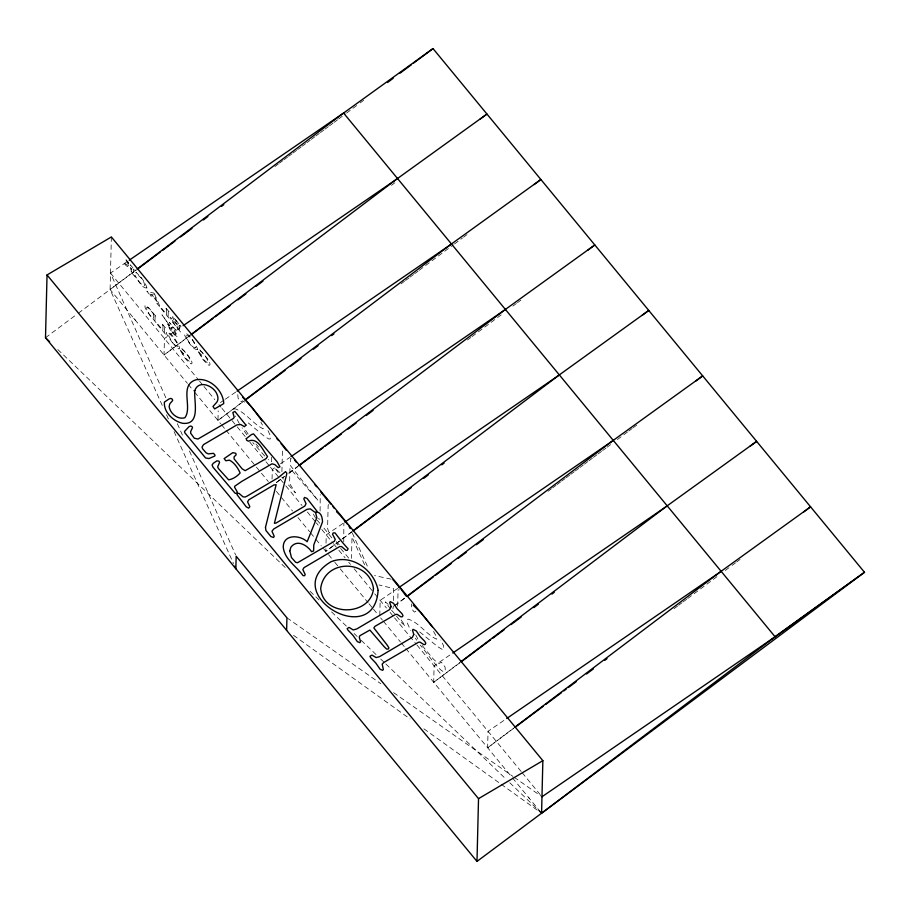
<?xml version="1.0" encoding="UTF-8"?>
<svg xmlns="http://www.w3.org/2000/svg" width="910" height="910" viewBox="0 0 910 910"><rect width="100%" height="100%" fill="white"/><g stroke="black" fill="none" stroke-linecap="round" stroke-linejoin="round"><path stroke-width="0.68" stroke-dasharray="4.55 3.41" d="M111.373 236.964L110.087 289.528L162.446 405.78M190.179 335.471L164.016 354.991L164.426 338.531L181.932 326.519M242.97 401.788L217.956 420.454L218.195 410.854M272.056 479.058L272.295 469.458L274.627 467.854M281.907 471.698L282.077 464.919M282.111 463.554L282.441 449.995M320.092 511.056L320.24 494.596M325.894 548.639L325.825 551.38L351.977 531.861M326.03 543.145L326.235 534.921L343.741 522.909M343.741 541.803L343.878 523.113M379.8 615.467L380.164 600.384L397.67 588.372M393.37 605.912L392.927 608.881M393.495 600.589L393.564 588.542L379.038 584.959M397.67 606.162L398.057 589.942L399.251 589.805M459.857 662.787L433.706 682.307L434.104 665.847L451.61 653.835M513.786 728.25L487.635 747.77L488.044 731.31L505.55 719.298M271.521 457.241L271.533 461.711L268.302 459.527M415.836 611.202L414.334 612.1L411.411 608.517L411.4 603.865M328.863 504.584L328.157 505.13L327.589 528.266L328.499 531.372L330.91 534.887M136.159 269.815L110.087 289.528L187.392 383.349M164.016 354.991L190.088 335.278M217.956 420.454L242.89 401.606M276.424 482.482L284.364 476.487M288.891 473.063L297.968 466.204M351.897 531.679L325.825 551.38L322.231 547.012M394.496 605.707L405.837 597.142M433.706 682.307L459.766 662.605M487.635 747.77L513.706 728.068M45.5 337.712L77.225 314.041M78.362 313.199L136.238 270.008M274.957 166.507L278.369 163.959M279.506 163.118L282.919 160.569M284.056 159.716L287.469 157.168M288.606 156.327L292.019 153.779M293.156 152.937L296.569 150.389M297.707 149.536L301.108 146.988M302.245 146.146L305.658 143.598M306.795 142.756L310.208 140.208M311.345 139.355L314.758 136.807M315.895 135.965L319.308 133.417M320.445 132.576L323.858 130.028M324.995 129.174L328.396 126.626M329.534 125.785L332.946 123.237M334.084 122.395L337.496 119.847M338.634 118.994L345.459 113.909M346.596 113.056L359.097 103.729M360.235 102.875L363.647 100.328M391.436 185.31L394.849 182.762M401.026 283.863L404.438 281.315M405.576 280.462L408.988 277.925M410.126 277.072L413.527 274.524M414.664 273.683L418.077 271.135M419.214 270.281L453.328 244.835M454.465 243.982L462.428 238.045M463.565 237.203L466.978 234.655M276.447 482.516L284.398 476.578M288.948 473.189L298.048 466.398M467.467 339.987L470.879 337.451M472.017 336.598L503.856 312.847M512.956 306.056L516.357 303.508M517.494 302.666L520.907 300.118M394.542 605.81L405.917 597.324M548.048 491.275L551.46 488.738M552.597 487.885L556.01 485.337M557.148 484.495L560.56 481.947M561.697 481.094L565.11 478.558M566.247 477.704L569.66 475.156M570.798 474.315L574.199 471.767M575.336 470.914L578.749 468.377M579.886 467.524L583.299 464.976M584.436 464.134L587.849 461.586M588.986 460.733L592.399 458.196M593.536 457.343L596.949 454.795M598.086 453.953L601.499 451.405M602.625 450.552L606.037 448.016M607.175 447.163L610.587 444.615M617.412 439.53L627.65 431.886M628.787 431.044L632.188 428.496M633.326 427.654L636.738 425.107M674.117 608.631L677.529 606.083M678.667 605.241L682.079 602.693M683.217 601.84L686.629 599.303M687.767 598.45L718.456 575.541M725.281 570.456L730.969 566.213M732.106 565.36L735.519 562.824M736.656 561.971L740.069 559.423M165.836 397.75L110.485 273.068L128.06 260.999M224.19 399.99L218.355 403.995L221.062 407.259M225.362 399.183L235.861 391.983M280.462 463.85L289.801 457.446M233.972 409.193L234.757 408.692C245.893 412.23 252.764 423.946 263.195 428.792L262.774 425.596L260.863 422.195M319.899 519.201L318 518.677M313.358 514.116L316.134 519.053M128.64 262.808L127.445 261.705L131.745 269.906L131.745 267.039L130.357 264.89L134.828 270.35L133.395 269.292L133.281 273.899L134.669 276.367L130.494 271.294L131.722 272.147L130.414 268.154L126.331 265.788L123.305 262.569L129.356 266.175L125.102 258.508L128.594 262.66M391.129 579.135L374.59 575.598M291.473 458.867L290.404 458.481L290.483 465.681L318.022 500.42L289.949 468.332L289.607 483.438L295.397 492.845L286.695 482.948M244.744 402.106L242.504 400.832L241.002 401.72L239.58 400.343L238.079 398.136L237.783 394.474M286.934 617.822L380.835 683.706M393.586 692.658L512.99 776.435M514.15 777.254L540.813 795.954M419.681 631.927L437.767 646.714L442.192 649.376L443.545 649.353L443.705 646.111L440.895 640.014M293.543 635.339L410.057 718.911M423.901 728.83L500.045 783.442M501.194 784.272L540.415 812.403M248.259 422.911L264.435 436.334L268.86 438.995L270.213 438.973L270.372 435.731L267.563 429.634M57.808 349.52L285.467 567.726M310.048 591.295L319.274 600.134M331.558 611.918L346.926 626.649M354.104 633.531L357.175 636.477M361.27 640.401L376.638 655.132M380.733 659.056L384.828 662.981M385.863 663.97L505.721 778.858M509.816 782.793L540.551 812.255M279.939 472.62L274.854 468.024L280.871 476.078M336.245 541.632L339.305 544.817M264.708 456.035L252.798 442.544M174.083 344.424C188.654 355.025 157.316 316.259 172.161 342.103C189.803 363.454 171.035 327.213 166.348 332.662A11.022 2.138 53.3 0 0 167.224 335.062L173.002 343.582M331.809 537.856L323.243 527.243M388.138 604.331L385.317 601.897L390.799 609.347M255.983 444.069L258.577 447.037M391.55 610.201L395.042 614.205M281.781 477.136L283.51 479.115M317.055 520.111L319.797 523.284M340.647 548.48L349.03 558.478M135.692 320.604L133.725 318.204M110.485 273.068L198.585 379.993M199.483 381.074L203.078 385.442M203.976 386.534L214.76 399.626M221.96 408.351L236.338 425.812M237.237 426.904L245.325 436.72M249.818 442.18L265.106 460.722M266.004 461.814L269.599 466.182M270.498 467.274L279.484 478.182M280.382 479.274L284.875 484.734M285.774 485.826L301.961 505.459M307.352 512.011L315.44 521.828M316.339 522.92L318.136 525.104M321.742 529.461L332.525 542.553M333.424 543.645L337.917 549.105M338.816 550.197L345.106 557.83M348.701 562.198L350.498 564.382M354.104 568.739L373.873 592.74M374.772 593.832L386.466 608.016M390.06 612.385L393.655 616.753M394.553 617.844L416.12 644.03M417.019 645.11L521.305 771.68M522.203 772.772L540.176 794.589M188.29 384.441L193.682 390.993M194.581 392.085L220.652 423.719M221.551 424.811L225.145 429.179M226.044 430.271L268.302 481.549M276.39 491.366L292.565 511.01M297.968 517.551L309.65 531.736M310.549 532.828L315.042 538.288M315.941 539.38L321.332 545.92M328.521 554.645L333.924 561.197M334.823 562.289L339.316 567.738M340.215 568.83L368.084 602.659M368.982 603.751L372.577 608.107M373.475 609.199L377.968 614.659M380.664 617.935L382.462 620.119M383.36 621.2L400.445 641.937M401.344 643.029L404.939 647.385M405.837 648.477L511.602 776.856M512.501 777.936L540.711 812.186M528.471 797.331L529.461 798.548M396.51 616.093L402.015 623.179L405.246 625.932L400.525 619.084M422.229 645.554L432.773 658.396A17.29 3.367 53.3 0 0 439.371 663.401L441.418 662.173L445.036 666.973C447.64 684.445 423.207 647.374 420.204 645.19M336.404 543.19L337.724 544.965M246.872 434.809L242.06 427.802M248.123 434.07L244.574 428.667M415.392 638.183L416.712 640.208M239.353 423.571L235.224 416.029M417.906 639.047L415.062 633.656M433.558 631.438L436.106 635.965L436.527 639.173C426.096 634.327 419.226 622.611 408.089 619.073L407.02 620.711L407.373 623.179L410.569 630.391M352.295 532.941L368.243 568.136M364.591 564.757L352.022 537.082L351.476 558.399M166.519 414.823L168.85 419.988M174.083 431.613L233.529 563.574M177.359 423.73L183.706 438.017M189.473 451.007L235.588 554.907M153.608 314.087C155.564 330.728 137.126 292.463 153.608 314.087M155.109 315.929L154.996 320.923L156.292 322.97L147.249 311.698L145.088 307.637L144.974 305.237L148.489 307.5L156.531 317.055L155.109 315.929M163.004 325.757L162.844 330.375L156.873 322.913L157.214 324.324L165.836 334.664L164.448 332.184L164.562 327.577L166.2 328.715L161.4 322.948L163.004 325.757M166.689 309.81L166.53 314.428L160.558 306.966L160.899 308.376L169.522 318.716L168.134 316.236L168.248 311.618L169.886 312.767L165.085 307L166.689 309.81M178.019 325.848L177.848 328.396L172.991 322.22L171.944 319.342L178.019 325.848M178.155 323.55C177.166 327.827 169.203 310.367 178.155 323.55M179.634 325.291L179.52 330.137L180.862 332.389L172.161 321.719L170.124 317.26L174.14 320.422L172.308 316.771L173.321 317.237L181.033 326.372L179.634 325.291M180.612 350.851L184.127 356.97A11.5 2.241 53.3 0 0 187.824 361.281C188.632 362.123 192.078 365.706 192.044 362.772A11.113 2.161 53.3 0 0 191.316 360.644L190.873 359.746A9.566 1.854 53.3 0 0 189.075 356.72L181.067 347.609L181.272 348.803L184.127 350.816L188.29 356.208L189.894 359.404L189.815 361.736L185.208 357.88L182.193 352.727L184.468 354.889L180.191 349.815L180.612 350.851M198.607 352.25L202.111 358.381A11.5 2.241 53.3 0 0 205.808 362.692C206.615 363.522 210.062 367.105 210.039 364.182A11.113 2.161 53.3 0 0 209.3 362.055L208.868 361.145A9.566 1.854 53.3 0 0 207.07 358.119L199.062 349.008L199.256 350.202L202.111 352.215L206.274 357.619L207.878 360.815L207.798 363.147L203.192 359.291L200.177 354.126L202.452 356.299L198.175 351.214L198.607 352.25M195.843 347.313C192.385 349.258 187.096 339.669 186.14 335.892C189.758 333.959 194.831 343.332 195.843 347.313M146.885 287.924C142.199 288.834 137.512 279.279 135.112 275.662C135.954 278.847 147.648 292.36 143.803 282.111C142.665 277.721 137.126 275.525 135.863 272.17C140.527 276.401 145.225 281.69 146.885 287.924M197.675 349.542C192.749 350.293 188.108 340.897 185.208 336.461A11.022 2.138 53.3 0 1 184.343 334.072C187.38 330.398 196.799 345.322 197.675 349.542M175.721 334.277L174.049 333.913L170.705 330.068L168.316 325.12L171.899 329.67L171.251 327.68L161.991 314.849L169.635 325.7L167.44 323.971L169.84 329.215L174.322 334.755L177.484 336.802L175.675 332.366A7.451 1.445 53.3 0 0 173.378 329.147L175.857 330.205L169.419 322.436L173.446 327.964L171.683 327.384L175.721 334.277M154.598 294.101L160.387 307.534L156.884 303.428L157.93 304.076L154.108 294.92L151.686 294.635L156.304 300.482L151.242 294.635L150.07 294.522L151.31 296.66L146.851 291.143L148.557 292.326L153.585 292.94L154.598 294.101"/><path stroke-width="1.36" d="M541.973 796.773L773.056 638.206L864.5 572.288L476.988 861.417L45.5 337.712L47.036 274.945L111.373 236.964L542.861 760.669L541.575 813.233L775.07 636.761L864.5 572.288L433.012 48.583L343.582 113.045L137.285 268.962M286.627 630.368L286.934 617.822L236.168 556.203L235.861 568.761L234.7 566.168M476.988 861.417L478.524 798.661L47.036 274.945M775.07 636.761L343.582 113.045L129.231 260.203M191.225 334.425L397.522 178.508M245.165 399.888L451.451 243.971M299.094 465.351L505.391 309.434M353.034 530.814L559.32 374.897M406.963 596.278L613.26 440.36M460.904 661.741L667.201 505.823M514.844 727.204L721.13 571.287M137.376 269.167L160.114 252.195M162.389 250.5L174.902 241.161M180.578 236.918L191.953 228.444M203.328 219.958L207.878 216.557M221.517 206.377L223.792 204.682M387.524 82.514L393.211 78.271M400.036 73.187L411.411 64.701M413.686 63.006L433.012 48.583M191.316 334.63L212.917 318.5M215.192 316.805L229.968 305.783M237.931 299.845L245.893 293.907M256.119 286.263L262.945 281.179M480.127 119.13L486.952 114.046L396.066 179.554M245.245 400.093L270.259 381.426M272.534 379.732L285.046 370.393M290.734 366.15L300.96 358.517M313.472 349.19L318.022 345.789M331.661 335.608L333.936 333.913M534.056 184.594L540.881 179.509L450.006 245.017M299.185 465.556L323.061 447.731M325.336 446.036L341.25 434.161M348.075 429.076L356.037 423.127M366.275 415.495L373.089 410.41M587.996 250.057L594.821 244.972L503.935 310.481M353.114 531.019L380.414 510.658M382.678 508.963L394.053 500.477M400.878 495.381L411.104 487.749M423.616 478.421L428.166 475.02M441.805 464.839L444.08 463.144M641.937 315.52L648.75 310.435L557.875 375.944M407.054 596.482L433.205 576.963M435.48 575.268L451.405 563.392M458.219 558.296L466.182 552.359M476.419 544.726L483.233 539.641M695.866 380.983L702.691 375.898L611.816 441.407M460.995 661.945L490.558 639.889M492.833 638.183L504.197 629.709M511.022 624.613L521.259 616.98M533.76 607.641L538.31 604.251M551.961 594.071L554.236 592.376M749.806 446.457L756.631 441.361L665.745 506.87M514.923 727.409L543.35 706.194M545.625 704.499L561.55 692.624M563.825 690.929L566.1 689.234M568.375 687.528L576.326 681.59M586.563 673.957L593.388 668.873M604.752 660.387L607.027 658.692M803.746 511.921L810.56 506.825L719.685 572.333M183.092 325.712L395.497 179.964M237.032 391.175L449.438 245.427M290.973 456.638L503.366 310.89M344.901 522.101L557.307 376.353M398.842 587.564L611.247 441.816M452.782 653.027L665.176 507.279M506.711 718.49L719.116 572.743M478.524 798.661L542.861 760.669M336.563 511.738L340.34 515.447M413.254 605.161L420.75 612.578L432.239 626.785M45.5 337.712L49.606 341.648M392.972 579.647L400.4 588.497M242.686 397.249L251.843 407.293L262.103 420.943M276.947 438.802L278.54 440.52M314.962 484.939L316.566 486.668M401.139 589.327L406.065 595.993M327.623 500.261L320.752 491.923M328.408 501.183L330.944 504.14M281.053 443.671L286.434 450.439M340.932 516.209L347.7 524.535M332.628 506.119L334.22 508.315M294.613 459.971L296.205 462.166M348.951 526.264L350.225 528.539M289.789 550.8L291.462 557.546L295.67 562.278L297.502 562.744L334.334 541.302L335.255 539.38L332.503 534.159L333.231 532.907L335.039 532.873C339.146 538.379 343.32 543.736 348.086 548.73L347.347 550.277L345.948 550.379L341.557 546.557L339.726 546.546L303.997 567.647L302.848 569.569L305.18 574.506L304.634 575.689L303.041 575.643C296.524 566.191 284.364 559.423 283.238 547.035C283.283 533.999 299.902 534.796 307.159 541.712L316.851 517.608L315.69 513.103L317.26 511.989C321.594 513.001 322.356 518.131 322.527 521.862L313.791 544.908L313.62 550.937L311.607 551.688C307.102 545.261 297.229 538.97 290.938 547.137L289.789 550.8M378.116 590.408C374.101 650.684 278.062 592.967 331.024 561.732A33.067 26.754 31 0 1 343.002 559.559C359.78 560.003 375.159 574.13 378.116 590.408M265.481 527.299L265.913 530.473L270.941 536.582L273.591 537.457L274.206 536.252L271.954 531.258L273.717 529.006L307.045 509.327L310.276 508.838L314.746 512.148L316.066 512.091L316.851 511.01L307.023 498.407L304.52 497.44L303.815 498.816L306.022 503.651L304.884 506.028L275.98 523.091L274.399 523.307L286.536 474.849L286.855 473.223L285.569 471.63L278.255 477.704L246.974 496.177L245.029 497.065L243.015 496.814L238.977 493.345L237.669 493.402L236.953 494.539L246.235 506.825L248.669 508.133L249.84 506.665L247.577 501.865L248.874 499.726L273.864 484.973L276.151 484.689L265.481 527.299M246.28 438.654L246.655 440.292L248.419 441.179C257.905 436.891 262.91 450.507 267.529 456.536L266.107 458.594L245.165 470.686L242.117 468.809L234.12 458.89L234.063 456.922L236.156 454.772L235.804 453.294L232.812 452.657L224.11 458.606L225.828 460.767L229.411 460.153C234.177 462.485 238.079 468.138 240.126 472.984C237.339 476.248 232.914 479.161 228.649 479.854L218.389 468.502L217.661 466.875L219.549 462.485L219.014 461.188L216.921 460.835L213.27 463.304L212.064 464.999L213.065 467.296L235.212 493.357L236.725 493.277L237.305 492.003L234.541 487.112L234.791 486.179L241.798 481.379L271.999 463.816L274.865 464.589L278.119 467.626L279.95 466.853L277.118 461.779L253.549 433.888L251.569 434.502L246.28 438.654M413.777 634.441L412.423 637.25L379.584 656.633L376.149 657.577L371.962 655.098L369.949 656.258L370.609 657.6L375.807 663.071L380.175 669.339L382.644 670.329L383.36 669.419L382.177 664.152L383.701 662.537L418.566 642.21L419.999 642.13L423.901 644.621L425.266 644.394L425.812 643.211L424.708 641.254L419.999 636.499L416.336 630.983L413.095 629.333L412.492 630.198L413.777 634.441M391.129 606.617L389.605 609.563L356.777 628.946L353.205 629.947L349.122 627.399L347.142 628.571L347.791 629.913L353 635.385L357.368 641.652L359.837 642.642L360.565 641.755L359.268 637.205L359.882 635.703L369.881 630.073L384.27 646.828L386.602 649.046L388.24 649.069L388.934 647.909L387.398 645.372L373.862 627.934L374.909 626.376L395.645 614.398L397.101 614.33L401.071 616.912L402.447 616.707L402.993 615.524L401.901 613.567L397.192 608.813L393.518 603.296L390.288 601.646L389.696 602.477L391.129 606.617M194.831 390.526C193.659 401.185 201.201 425.334 182.591 423.298C173.15 421.068 163.607 412.31 164.392 402.118L169.044 398.944L170.898 398.398L172.32 399.194L172.695 400.514L169.806 403.767L169.135 406.554C170.102 413.493 177.837 419.908 184.867 417.758C192.818 407.191 178.872 385.419 195.809 379.823C209.493 377.081 223.234 390.367 223.746 403.608L214.589 408.931L212.997 406.474L216.955 402.015A10.374 8.395 31 0 0 217.194 394.815C214.464 386.067 198.698 379.151 194.831 390.526M373.498 588.611C370.757 616.434 323.016 617.389 320.695 588.383C324.608 558.66 369.301 558.842 373.498 588.611M245.962 425.107L244.415 426.688L240.74 424.504L236.975 424.868L203.453 444.671L202.043 447.072L202.566 448.732L206.138 452.861L208.31 453.885L213.543 453.328L215.056 455.159L214.771 456.035L208.925 458.572L205.535 457.935L184.798 432.762L184.537 431.442L189.132 426.551L190.827 426.028L192.101 426.699L192.511 427.7L190.645 431.579L190.702 433.24L194.262 438.199L197.959 439.029L233.267 418.543L234.2 417.292L232.835 412.492L234.894 411.457L245.962 425.107"/></g></svg>
